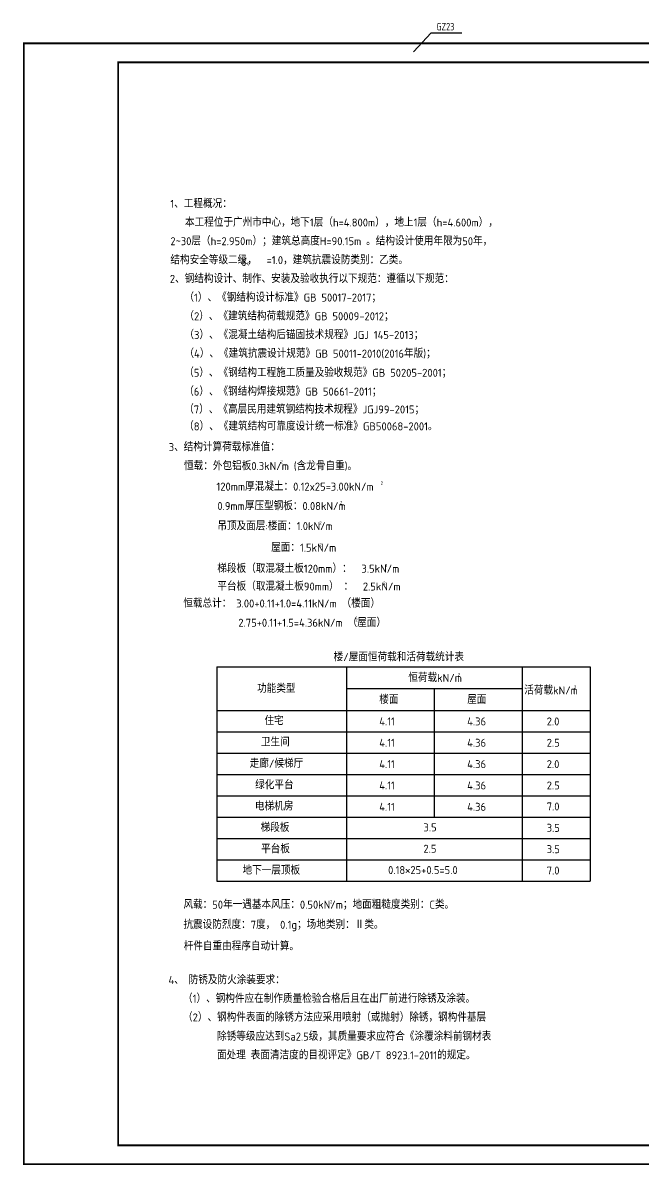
# Model space of a CAD drawing. Extents: x 31132 to 885236, y 345273 to 1212165.
# Drawn here: x 102580 to 123120, y 402430 to 440266 of the extents above; entities that cross this region are included whole.
import ezdxf
from ezdxf.enums import TextEntityAlignment as Align

# ---------------------------------------------------------------- set-up
doc = ezdxf.new("R2010")
doc.units = 0
doc.header["$LTSCALE"] = 1000
for name, color, linetype in [('TAB', 7, 'CONTINUOUS'), ('TK', 4, 'CONTINUOUS'), ('文字', 7, 'CONTINUOUS'), ('详图', 9, 'CONTINUOUS')]:
    doc.layers.add(name, color=color, linetype=linetype)
doc.styles.add('TSSD_Norm', font='tssdeng.shx', dxfattribs={"bigfont": 'hztxt.shx'})
doc.styles.add('样式 1', font='yjkeng.shx', dxfattribs={"width": 0.7, "height": 250, "bigfont": 'yjkchn.shx'})

msp = doc.modelspace()

# ---------------------------------------------------------------- linework, layer by layer
at = {"layer": 'TAB'}
for p, q in [((108999.29, 418931.88), (121370.9, 418931.88)), ((108999.29, 418931.88), (108999.29, 411836.92)), ((113293.67, 418931.88), (113293.67, 411836.92)), ((119115.69, 418931.88), (119115.69, 411836.92)), ((121370.9, 418931.88), (121370.9, 411836.92)), ((113293.67, 418212.97), (119115.69, 418212.97)), ((116204.68, 418212.97), (116204.68, 413958.35)), ((108999.29, 417494.06), (121370.9, 417494.06)), ((108999.29, 416786.92), (121370.9, 416786.92)), ((108999.29, 416079.78), (121370.9, 416079.78)), ((108999.29, 415372.63), (121370.9, 415372.63)), ((108999.29, 414665.49), (121370.9, 414665.49)), ((108999.29, 413958.35), (121370.9, 413958.35)), ((108999.29, 413251.21), (121370.9, 413251.21)), ((108999.29, 412544.06), (121370.9, 412544.06)), ((108999.29, 411836.92), (121370.9, 411836.92))]:
    msp.add_line(p, q, dxfattribs=at)
at = {"layer": 'TK', "const_width": 62.5}
for points in [[(102610.87, 402460.82), (102610.87, 439585.82), (155110.87, 439585.82), (155110.87, 402460.82)], [(105735.87, 403085.82), (105735.87, 438960.82), (154485.87, 438960.82), (154485.87, 403085.82)]]:
    msp.add_lwpolyline(points, close=True, dxfattribs=at)
at = {"layer": '详图'}
msp.add_lwpolyline([(115512.8, 439300.94), (116102.08, 439940.61), (117116.89, 439940.61)], dxfattribs=at)

# ---------------------------------------------------------------- texts
at = {"layer": '文字', "style": '样式 1', "width": 0.7}
msp.add_text('GZ23', height=250, dxfattribs=at).set_placement((116572.76, 440015.32), align=Align.CENTER)
at = {"layer": '文字', "style": 'TSSD_Norm'}
for s, height, p in [('1、工程概况：', 265.179, (107465.23, 434138.38)), ('   本工程位于广州市中心，地下1层（h=4.800m），地上1层（h=4.600m），', 265.1786, (107465.23, 433519.63)), ('2~30层（h=2.950m）；建筑总高度H=90.15m 。结构设计使用年限为50年，', 265.1786, (107465.23, 432900.88)), ('结构安全等级二级，  =1.0，建筑抗震设防类别：乙类。', 265.1786, (107465.23, 432274.69)), ('γ', 265.18, (109784.65, 432287.77)), ('0', 106.07, (110008.86, 432233.06)), ('2、钢结构设计、制作、安装及验收执行以下规范：遵循以下规范：', 265.1786, (107447.43, 431652.1)), ('   （1）、《钢结构设计标准》GB 50017-2017；', 265.1786, (107447.43, 431033.35)), ('   （2）、《建筑结构荷载规范》GB 50009-2012；', 265.1786, (107447.43, 430414.6)), ('   （3）、《混凝土结构后锚固技术规程》JGJ 145-2013；', 265.1786, (107447.43, 429795.85)), ('   （4）、《建筑抗震设计规范》GB 50011-2010(2016年版)；', 265.1786, (107447.43, 429177.1)), ('   （5）、《钢结构工程施工质量及验收规范》GB 50205-2001；', 265.1786, (107438.98, 428541.9)), ('   （6）、《钢结构焊接规范》GB 50661-2011；', 265.1786, (107438.98, 427919.24)), ('   （7）、《高层民用建筑钢结构技术规程》JGJ99-2015；', 265.1786, (107438.98, 427327.28)), ('   （8）、《建筑结构可靠度设计统一标准》GB50068-2001。', 265.1786, (107438.98, 426767.53)), ('3、结构计算荷载标准值：', 265.1786, (107410.3, 426081.22)), ('恒载：外包铝板0.3kN/m (含龙骨自重)。', 265.1786, (107917.08, 425453.3)), ('2', 106.07, (111109.91, 425675.24)), ('          120mm厚混凝土：0.12x25=3.00kN/m', 265.1786, (107380.5, 424771.19)), ('2', 106.07, (114428.23, 424970.66)), ('          0.9mm厚压型钢板：0.08kN/m', 265.1786, (107410.09, 424128.13)), ('2', 106.07, (113077.1, 424320.7)), ('          吊顶及面层:楼面：1.0kN/m', 265.1786, (107410.09, 423463.79)), ('2', 106.07, (112395.1, 423649.65)), ('                     屋面：1.5kN/m', 265.1786, (107419.31, 422748.83)), ('2', 106.07, (112401.03, 422924.67)), ('          梯段板（取混凝土板120mm）：  3.5kN/m', 265.1786, (107410.09, 422053.45)), ('2', 106.07, (114570.65, 422239.81)), ('          平台板（取混凝土板90mm） ：  2.5kN/m', 265.1786, (107410.09, 421462.86)), ('2', 106.07, (114511.87, 421654.23)), ('   恒载总计： 3.00+0.11+1.0=4.11kN/m （楼面）', 265.1786, (107410.09, 420900.86)), ('2', 106.07, (113576.26, 421122.57)), ('                2.75+0.11+1.5=4.36kN/m （屋面）', 265.1786, (107139.03, 420262.93)), ('2', 106.07, (113585.1, 420438.45)), ('楼/屋面恒荷载和活荷载统计表', 265.1786, (112870.41, 419124.63)), ('恒荷载kN/m', 265.179, (115344.93, 418434.63)), ('2', 106.07, (116978.25, 418624.16)), ('功能类型', 265.179, (110335.97, 418078.74)), ('活荷载kN/m', 265.179, (119183.2, 418019.91)), ('2', 106.07, (120829.02, 418209.45)), ('楼面', 265.179, (114381.69, 417712.72)), ('屋面', 265.179, (117292.69, 417712.72)), ('住宅', 265.179, (110580.02, 417008.57)), ('4.11', 265.179, (114381.69, 416993.81)), ('4.36', 265.179, (117292.69, 416993.81)), ('2.0', 265.179, (119926.15, 416993.81)), ('卫生间', 265.179, (110461.33, 416301.43)), ('4.11', 265.179, (114381.69, 416286.67)), ('4.36', 265.179, (117292.69, 416286.67)), ('2.5', 265.179, (119926.15, 416286.67)), ('走廊/候梯厅', 265.179, (110090.34, 415594.29)), ('4.11', 265.179, (114381.69, 415579.53)), ('4.36', 265.179, (117292.69, 415579.53)), ('2.0', 265.179, (119926.15, 415579.53)), ('绿化平台', 265.179, (110271.96, 414887.15)), ('4.11', 265.179, (114381.69, 414872.38)), ('4.36', 265.179, (117292.69, 414872.38)), ('2.5', 265.179, (119926.15, 414872.38)), ('电梯机房', 265.179, (110263.03, 414180)), ('4.11', 265.179, (114381.69, 414165.24)), ('4.36', 265.179, (117292.69, 414165.24)), ('7.0', 265.179, (119926.15, 414177.01)), ('梯段板', 265.179, (110454.66, 413472.86)), ('3.5', 265.179, (115844.86, 413484.31)), ('3.5', 265.179, (119926.15, 413469.86)), ('平台板', 265.179, (110468.37, 412765.72)), ('2.5', 265.179, (115844.86, 412777.17)), ('3.5', 265.179, (119926.15, 412762.72)), ('地下一层顶板', 265.179, (109852.38, 412058.57)), ('0.18×25+0.5=5.0', 265.1786, (114674.44, 412070.03)), ('7.0', 265.179, (119926.15, 412055.58)), ('   风载：50年一遇基本风压：0.50kN/m；地面粗糙度类别：C类。', 265.1786, (107413.72, 410924.17)), ('2', 106.07, (112749.43, 411098.9)), ('   抗震设防烈度：7度， 0.1g；场地类别：Ⅱ类。', 265.1786, (107413.72, 410259.84)), ('   杆件自重由程序自动计算。', 265.1786, (107422.94, 409544.87)), ('4、 防锈及防火涂装要求：', 265.1786, (107401.08, 408428.03)), ('   （1）、钢构件应在制作质量检验合格后且在出厂前进行除锈及涂装。', 265.1786, (107401.08, 407809.28)), ('   （2）、钢构件表面的除锈方法应采用喷射（或抛射）除锈，钢构件基层', 265.1786, (107401.08, 407190.53)), ('        除锈等级应达到Sa2.5级，其质量要求应符合《涂覆涂料前钢材表', 265.1786, (107721.91, 406555.74)), ('        面处理 表面清洁度的目视评定》GB/T 8923.1-2011的规定。', 265.1786, (107721.91, 405936.99))]:
    msp.add_text(s, height=height, dxfattribs=at).set_placement(p)

doc.saveas('drawing.dxf')
